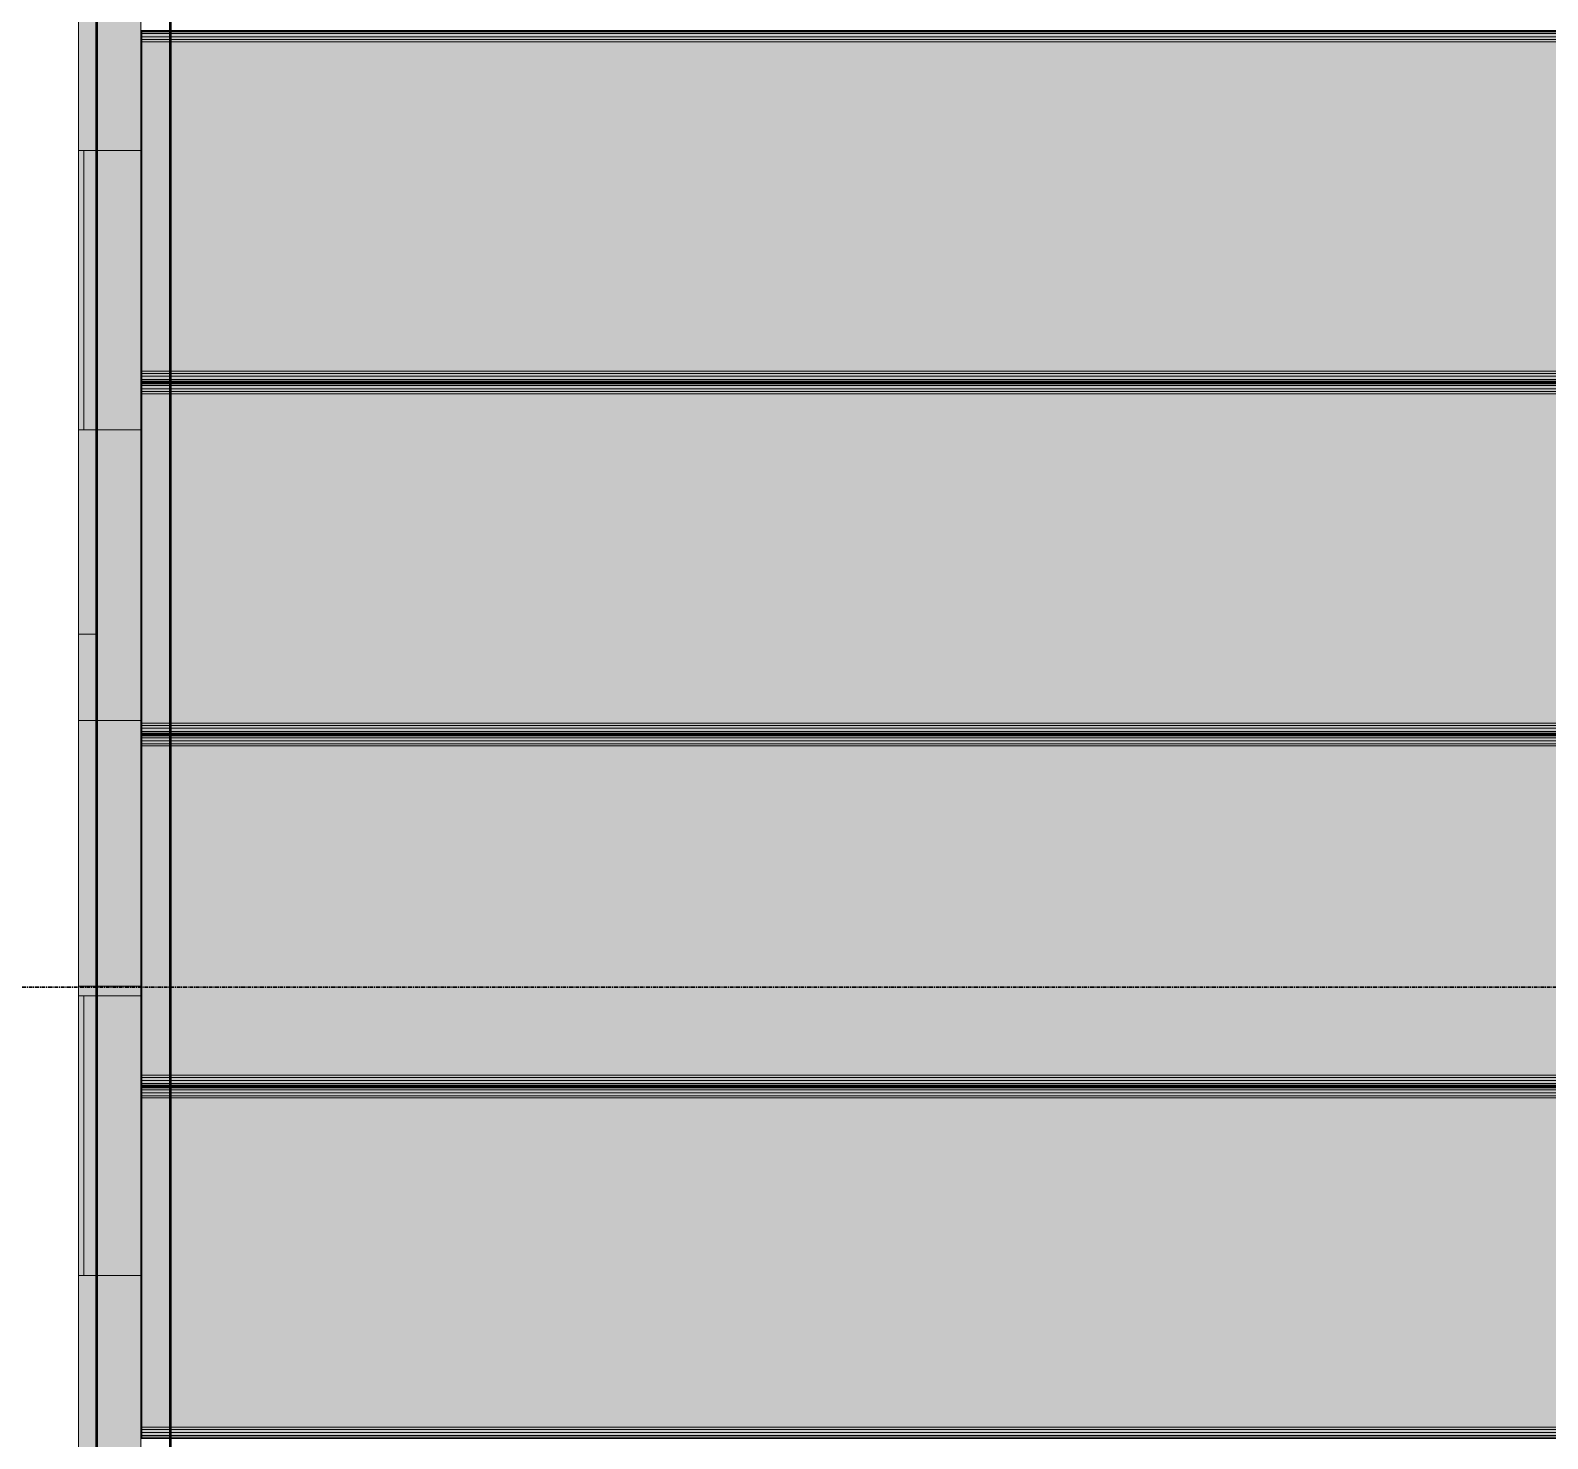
# Model space of a CAD drawing. Header units: inches. Extents: x -4126 to 2305, y -1116 to 12338.
# Drawn here: x -3838.4 to -3632, y 10105.8 to 10297.3 of the extents above; entities that cross this region are included whole.
import ezdxf

# ---------------------------------------------------------------- set-up
doc = ezdxf.new("R2010")
doc.units = ezdxf.units.IN
doc.header["$MEASUREMENT"] = 0
doc.linetypes.add('Grid Line 1_2_', pattern=[0.875, 0.5, -0.125, 0.125, -0.125])
for name, color, linetype, lineweight in [('A-WALL', 113, 'Continuous', 13), ('S-BEAM', 12, 'Continuous', 9), ('S-FNDN', 32, 'Continuous', 13), ('S-GRID', 1, 'Continuous', 9)]:
    doc.layers.add(name, color=color, linetype=linetype, lineweight=lineweight)

# ---------------------------------------------------------------- blocks, each defined once
blk = doc.blocks.new('CTR - 1st Phase - Shell_rvt-1-FRAMING PLAN - 1ST FLOOR')
at = {"layer": 'A-WALL', "lineweight": 5, "transparency": 33554585}
h = blk.add_hatch(color=13, dxfattribs=at)
h.paths.add_polyline_path([(-3829.32, 10011.59), (-3823.32, 10011.59), (-3823.32, 10051.37), (-3829.32, 10051.37), (-3829.32, 10050.65)], flags=0)
h.paths.add_polyline_path([(-3829.32, 10089.39), (-3823.32, 10089.39), (-3823.32, 10127.98), (-3829.32, 10127.98), (-3829.32, 10105.37)], flags=0)
h.paths.add_polyline_path([(-3829.32, 10166), (-3823.32, 10166), (-3823.32, 10167.33), (-3829.32, 10167.33)], flags=0)
h.paths.add_polyline_path([(-3823.32, 10203.45), (-3823.32, 10242.99), (-3829.32, 10242.99), (-3829.32, 10203.45)], flags=0)
h.paths.add_polyline_path([(-3823.32, 10281.01), (-3823.32, 10363.19), (-3829.32, 10363.19), (-3829.32, 10281.01), (-3823.82, 10281.01)], flags=0)
h.paths.add_polyline_path([(-3824.69, 10391.06), (-3823.32, 10391.06), (-3823.32, 10434.99), (-3829.32, 10434.99), (-3829.32, 10391.06)], flags=0)
h.paths.add_polyline_path([(-3829.32, 10473.01), (-3823.32, 10473.01), (-3823.32, 10473.77), (-3829.32, 10473.77)], flags=0)
h.paths.add_polyline_path([(-3823.32, 10511.79), (-3823.32, 10588.78), (-3829.32, 10588.78), (-3829.32, 10511.79), (-3825.65, 10511.79)], flags=0)
h.paths.add_polyline_path([(-3829.32, 10626.8), (-3823.32, 10626.8), (-3823.32, 10627.18), (-3829.32, 10627.18)], flags=0)
h.paths.add_polyline_path([(-3823.32, 10665.2), (-3823.32, 10746.19), (-3829.32, 10746.19), (-3829.32, 10665.2), (-3826.87, 10665.2)], flags=0)
h.paths.add_polyline_path([(-3823.32, 10774.06), (-3823.32, 10780.97), (-3829.32, 10780.97), (-3829.32, 10774.06), (-3827.74, 10774.06)], flags=0)
h.paths.add_polyline_path([(-3823.32, 10818.99), (-3823.32, 10857.77), (-3829.32, 10857.77), (-3829.32, 10818.99), (-3828.09, 10818.99)], flags=0)
h.paths.add_polyline_path([(-3828.71, 10895.79), (-3823.32, 10895.79), (-3823.32, 10902.05), (-3829.32, 10902.05), (-3829.32, 10895.79)], flags=0)
h.paths.add_polyline_path([(-3823.32, 10929.93), (-3823.32, 10973.54), (-3829.32, 10973.54), (-3829.32, 10929.93), (-3828.98, 10929.93)], flags=0)
h.paths.add_polyline_path([(-3823.32, 11009.66), (-3823.32, 11011.18), (-3829.32, 11011.18), (-3829.32, 11009.66)], flags=0)
h.paths.add_polyline_path([(-3824.76, 11049.2), (-3823.32, 11049.2), (-3823.32, 11049.58), (-3829.32, 11049.58), (-3829.32, 11049.2)], flags=0)
h.paths.add_polyline_path([(-3823.32, 11087.6), (-3823.32, 11144.15), (-3829.32, 11144.15), (-3829.32, 11087.6), (-3826.28, 11087.6)], flags=0)
h.paths.add_polyline_path([(-3823.32, 11144.33), (-3823.32, 11151.98), (-3829.32, 11151.98), (-3829.32, 11144.33), (-3828.52, 11144.33)], flags=0)
h.paths.add_polyline_path([(-3827.17, 11152.15), (-3823.32, 11152.15), (-3823.32, 11164.59), (-3829.32, 11164.59), (-3829.32, 11152.15), (-3828.83, 11152.15)], flags=0)
h.paths.add_polyline_path([(-3823.32, 11394.99), (-3823.32, 11403.15), (-3829.32, 11403.15), (-3829.32, 11394.99)], flags=0)
h.paths.add_polyline_path([(-3823.32, 11403.33), (-3823.32, 11410.98), (-3829.32, 11410.98), (-3829.32, 11403.33), (-3827.87, 11403.33)], flags=0)
h.paths.add_polyline_path([(-3829.32, 11411.15), (-3823.32, 11411.15), (-3823.32, 11429.49), (-3823.82, 11429.49), (-3823.82, 11430.08), (-3829.32, 11430.08), (-3829.32, 11415.99)], flags=0)
h = blk.add_hatch(color=13, dxfattribs=at)
h.paths.add_polyline_path([(-3823.2, 10011.59), (-3823.2, 10051.37), (-3823.32, 10051.37), (-3823.32, 10011.59)], flags=0)
h.paths.add_polyline_path([(-3823.32, 10089.39), (-3823.2, 10089.39), (-3823.2, 10104.54), (-3823.32, 10104.54)], flags=0)
h.paths.add_polyline_path([(-3823.32, 10104.94), (-3823.2, 10104.94), (-3823.2, 10105.37), (-3823.32, 10105.37)], flags=0)
h.paths.add_polyline_path([(-3823.32, 10106.2), (-3823.2, 10106.2), (-3823.2, 10106.63), (-3823.32, 10106.63)], flags=0)
h.paths.add_polyline_path([(-3823.32, 10107.02), (-3823.2, 10107.02), (-3823.2, 10127.98), (-3823.32, 10127.98)], flags=0)
h.paths.add_polyline_path([(-3823.25, 10166), (-3823.2, 10166), (-3823.2, 10167.33), (-3823.32, 10167.33), (-3823.32, 10166)], flags=0)
h.paths.add_polyline_path([(-3823.2, 10203.45), (-3823.2, 10242.99), (-3823.32, 10242.99), (-3823.32, 10203.45)], flags=0)
h.paths.add_polyline_path([(-3823.32, 10281.01), (-3823.2, 10281.01), (-3823.2, 10296.07), (-3823.32, 10296.07)], flags=0)
h.paths.add_polyline_path([(-3823.32, 10296.47), (-3823.2, 10296.47), (-3823.2, 10296.9), (-3823.32, 10296.9)], flags=0)
h.paths.add_polyline_path([(-3823.32, 10297.73), (-3823.2, 10297.73), (-3823.2, 10298.16), (-3823.32, 10298.16)], flags=0)
h.paths.add_polyline_path([(-3823.2, 10298.55), (-3823.2, 10343.95), (-3823.32, 10343.95), (-3823.32, 10298.55)], flags=0)
h.paths.add_polyline_path([(-3823.2, 10344.35), (-3823.2, 10344.78), (-3823.32, 10344.78), (-3823.32, 10344.35)], flags=0)
h.paths.add_polyline_path([(-3823.32, 10345.61), (-3823.2, 10345.61), (-3823.2, 10346.04), (-3823.32, 10346.04)], flags=0)
h.paths.add_polyline_path([(-3823.2, 10346.43), (-3823.2, 10363.19), (-3823.32, 10363.19), (-3823.32, 10346.43)], flags=0)
h.paths.add_polyline_path([(-3823.2, 10391.06), (-3823.2, 10391.84), (-3823.32, 10391.84), (-3823.32, 10391.06)], flags=0)
h.paths.add_polyline_path([(-3823.32, 10392.23), (-3823.2, 10392.23), (-3823.2, 10392.66), (-3823.32, 10392.66)], flags=0)
h.paths.add_polyline_path([(-3823.32, 10393.49), (-3823.2, 10393.49), (-3823.2, 10393.92), (-3823.32, 10393.92)], flags=0)
h.paths.add_polyline_path([(-3823.2, 10394.32), (-3823.2, 10434.99), (-3823.32, 10434.99), (-3823.32, 10394.32)], flags=0)
h.paths.add_polyline_path([(-3823.2, 10473.01), (-3823.2, 10473.77), (-3823.32, 10473.77), (-3823.32, 10473.01)], flags=0)
h.paths.add_polyline_path([(-3823.32, 10511.79), (-3823.2, 10511.79), (-3823.2, 10535.48), (-3823.32, 10535.48)], flags=0)
h.paths.add_polyline_path([(-3823.2, 10535.87), (-3823.2, 10536.3), (-3823.32, 10536.3), (-3823.32, 10535.87)], flags=0)
h.paths.add_polyline_path([(-3823.32, 10537.14), (-3823.2, 10537.14), (-3823.2, 10537.57), (-3823.32, 10537.57)], flags=0)
h.paths.add_polyline_path([(-3823.2, 10537.96), (-3823.2, 10583.36), (-3823.32, 10583.36), (-3823.32, 10537.96)], flags=0)
h.paths.add_polyline_path([(-3823.32, 10583.76), (-3823.2, 10583.76), (-3823.2, 10584.19), (-3823.32, 10584.19)], flags=0)
h.paths.add_polyline_path([(-3823.32, 10585.02), (-3823.2, 10585.02), (-3823.2, 10585.45), (-3823.32, 10585.45)], flags=0)
h.paths.add_polyline_path([(-3823.2, 10585.84), (-3823.2, 10588.78), (-3823.32, 10588.78), (-3823.32, 10585.84)], flags=0)
h.paths.add_polyline_path([(-3823.32, 10626.8), (-3823.2, 10626.8), (-3823.2, 10627.18), (-3823.32, 10627.18)], flags=0)
h.paths.add_polyline_path([(-3823.2, 10665.2), (-3823.2, 10679.13), (-3823.32, 10679.13), (-3823.32, 10665.2)], flags=0)
h.paths.add_polyline_path([(-3823.32, 10679.52), (-3823.2, 10679.52), (-3823.2, 10679.95), (-3823.32, 10679.95)], flags=0)
h.paths.add_polyline_path([(-3823.32, 10680.78), (-3823.2, 10680.78), (-3823.2, 10681.21), (-3823.32, 10681.21)], flags=0)
h.paths.add_polyline_path([(-3823.32, 10681.61), (-3823.2, 10681.61), (-3823.2, 10727.01), (-3823.32, 10727.01)], flags=0)
h.paths.add_polyline_path([(-3823.32, 10727.4), (-3823.2, 10727.4), (-3823.2, 10727.83), (-3823.32, 10727.83)], flags=0)
h.paths.add_polyline_path([(-3823.32, 10728.67), (-3823.2, 10728.67), (-3823.2, 10729.1), (-3823.32, 10729.1)], flags=0)
h.paths.add_polyline_path([(-3823.2, 10729.49), (-3823.2, 10746.19), (-3823.32, 10746.19), (-3823.32, 10729.49)], flags=0)
h.paths.add_polyline_path([(-3823.2, 10774.06), (-3823.2, 10774.89), (-3823.32, 10774.89), (-3823.32, 10774.06)], flags=0)
h.paths.add_polyline_path([(-3823.2, 10775.28), (-3823.2, 10775.71), (-3823.32, 10775.71), (-3823.32, 10775.28)], flags=0)
h.paths.add_polyline_path([(-3823.32, 10776.55), (-3823.2, 10776.55), (-3823.2, 10776.98), (-3823.32, 10776.98)], flags=0)
h.paths.add_polyline_path([(-3823.2, 10777.37), (-3823.2, 10780.97), (-3823.32, 10780.97), (-3823.32, 10777.37)], flags=0)
h.paths.add_polyline_path([(-3823.2, 10818.99), (-3823.2, 10822.77), (-3823.32, 10822.77), (-3823.32, 10818.99)], flags=0)
h.paths.add_polyline_path([(-3823.32, 10823.17), (-3823.2, 10823.17), (-3823.2, 10823.6), (-3823.32, 10823.6)], flags=0)
h.paths.add_polyline_path([(-3823.32, 10824.08), (-3823.2, 10824.08), (-3823.2, 10824.5), (-3823.32, 10824.5)], flags=0)
h.paths.add_polyline_path([(-3823.32, 10824.9), (-3823.2, 10824.9), (-3823.2, 10857.77), (-3823.32, 10857.77), (-3823.32, 10825.65)], flags=0)
h.paths.add_polyline_path([(-3823.32, 10895.79), (-3823.2, 10895.79), (-3823.2, 10902.05), (-3823.32, 10902.05)], flags=0)
h.paths.add_polyline_path([(-3823.32, 10929.93), (-3823.2, 10929.93), (-3823.2, 10966.06), (-3823.32, 10966.06)], flags=0)
h.paths.add_polyline_path([(-3823.32, 10966.46), (-3823.2, 10966.46), (-3823.2, 10966.89), (-3823.32, 10966.89)], flags=0)
h.paths.add_polyline_path([(-3823.2, 10967.72), (-3823.2, 10968.15), (-3823.32, 10968.15), (-3823.32, 10967.72)], flags=0)
h.paths.add_polyline_path([(-3823.32, 10968.54), (-3823.2, 10968.54), (-3823.2, 10973.54), (-3823.32, 10973.54)], flags=0)
h.paths.add_polyline_path([(-3823.2, 11009.66), (-3823.2, 11011.18), (-3823.32, 11011.18), (-3823.32, 11009.66)], flags=0)
h.paths.add_polyline_path([(-3823.32, 11049.2), (-3823.2, 11049.2), (-3823.2, 11049.58), (-3823.32, 11049.58)], flags=0)
h.paths.add_polyline_path([(-3823.2, 11087.6), (-3823.2, 11109.71), (-3823.32, 11109.71), (-3823.32, 11087.6)], flags=0)
h.paths.add_polyline_path([(-3823.32, 11110.1), (-3823.2, 11110.1), (-3823.2, 11110.53), (-3823.32, 11110.53)], flags=0)
h.paths.add_polyline_path([(-3823.2, 11111.37), (-3823.2, 11111.8), (-3823.32, 11111.8), (-3823.32, 11111.37)], flags=0)
h.paths.add_polyline_path([(-3823.32, 11112.19), (-3823.2, 11112.19), (-3823.2, 11144.15), (-3823.32, 11144.15), (-3823.32, 11121.94)], flags=0)
h.paths.add_polyline_path([(-3823.2, 11144.33), (-3823.2, 11151.98), (-3823.32, 11151.98), (-3823.32, 11144.33)], flags=0)
h.paths.add_polyline_path([(-3823.32, 11152.15), (-3823.2, 11152.15), (-3823.2, 11157.59), (-3823.32, 11157.59)], flags=0)
h.paths.add_polyline_path([(-3823.32, 11157.99), (-3823.2, 11157.99), (-3823.2, 11158.41), (-3823.32, 11158.41)], flags=0)
h.paths.add_polyline_path([(-3823.2, 11159.25), (-3823.2, 11159.68), (-3823.32, 11159.68), (-3823.32, 11159.25)], flags=0)
h.paths.add_polyline_path([(-3823.32, 11160.07), (-3823.2, 11160.07), (-3823.2, 11164.59), (-3823.32, 11164.59)], flags=0)
h.paths.add_polyline_path([(-3823.2, 11394.99), (-3823.2, 11403.15), (-3823.32, 11403.15), (-3823.32, 11394.99)], flags=0)
h.paths.add_polyline_path([(-3823.32, 11403.33), (-3823.2, 11403.33), (-3823.2, 11410.98), (-3823.32, 11410.98), (-3823.32, 11406.9)], flags=0)
h.paths.add_polyline_path([(-3823.32, 11411.15), (-3823.2, 11411.15), (-3823.2, 11429.49), (-3823.32, 11429.49), (-3823.32, 11417.66)], flags=0)
h = blk.add_hatch(color=13, dxfattribs=at)
h.paths.add_polyline_path([(-3823.2, 10104.54), (-3823.2, 10104.94), (-3823.32, 10104.94), (-3823.32, 10104.54)], flags=0)
h.paths.add_polyline_path([(-3823.2, 10106.63), (-3823.2, 10107.02), (-3823.32, 10107.02), (-3823.32, 10106.63)], flags=0)
h.paths.add_polyline_path([(-3823.2, 10296.07), (-3823.2, 10296.47), (-3823.32, 10296.47), (-3823.32, 10296.07)], flags=0)
h.paths.add_polyline_path([(-3823.32, 10298.16), (-3823.2, 10298.16), (-3823.2, 10298.55), (-3823.32, 10298.55)], flags=0)
h.paths.add_polyline_path([(-3823.2, 10343.95), (-3823.2, 10344.35), (-3823.32, 10344.35), (-3823.32, 10343.95)], flags=0)
h.paths.add_polyline_path([(-3823.32, 10346.04), (-3823.2, 10346.04), (-3823.2, 10346.43), (-3823.32, 10346.43)], flags=0)
h.paths.add_polyline_path([(-3823.32, 10391.84), (-3823.2, 10391.84), (-3823.2, 10392.23), (-3823.32, 10392.23)], flags=0)
h.paths.add_polyline_path([(-3823.32, 10393.92), (-3823.2, 10393.92), (-3823.2, 10394.32), (-3823.32, 10394.32)], flags=0)
h.paths.add_polyline_path([(-3823.2, 10535.48), (-3823.2, 10535.87), (-3823.32, 10535.87), (-3823.32, 10535.48)], flags=0)
h.paths.add_polyline_path([(-3823.2, 10537.57), (-3823.2, 10537.96), (-3823.32, 10537.96), (-3823.32, 10537.57)], flags=0)
h.paths.add_polyline_path([(-3823.2, 10583.36), (-3823.2, 10583.76), (-3823.32, 10583.76), (-3823.32, 10583.36)], flags=0)
h.paths.add_polyline_path([(-3823.2, 10585.45), (-3823.2, 10585.84), (-3823.32, 10585.84), (-3823.32, 10585.45)], flags=0)
h.paths.add_polyline_path([(-3823.2, 10679.13), (-3823.2, 10679.52), (-3823.32, 10679.52), (-3823.32, 10679.13)], flags=0)
h.paths.add_polyline_path([(-3823.32, 10681.21), (-3823.2, 10681.21), (-3823.2, 10681.61), (-3823.32, 10681.61)], flags=0)
h.paths.add_polyline_path([(-3823.32, 10727.01), (-3823.2, 10727.01), (-3823.2, 10727.4), (-3823.32, 10727.4)], flags=0)
h.paths.add_polyline_path([(-3823.32, 10729.1), (-3823.2, 10729.1), (-3823.2, 10729.49), (-3823.32, 10729.49)], flags=0)
h.paths.add_polyline_path([(-3823.32, 10774.89), (-3823.2, 10774.89), (-3823.2, 10775.28), (-3823.32, 10775.28)], flags=0)
h.paths.add_polyline_path([(-3823.2, 10776.98), (-3823.2, 10777.37), (-3823.32, 10777.37), (-3823.32, 10776.98)], flags=0)
h.paths.add_polyline_path([(-3823.2, 10822.77), (-3823.2, 10823.17), (-3823.32, 10823.17), (-3823.32, 10822.77)], flags=0)
h.paths.add_polyline_path([(-3823.2, 10824.5), (-3823.2, 10824.9), (-3823.32, 10824.9), (-3823.32, 10824.5)], flags=0)
h.paths.add_polyline_path([(-3823.2, 10966.06), (-3823.2, 10966.46), (-3823.32, 10966.46), (-3823.32, 10966.06)], flags=0)
h.paths.add_polyline_path([(-3823.2, 10968.15), (-3823.2, 10968.54), (-3823.32, 10968.54), (-3823.32, 10968.15)], flags=0)
h.paths.add_polyline_path([(-3823.2, 11109.71), (-3823.2, 11110.1), (-3823.32, 11110.1), (-3823.32, 11109.71)], flags=0)
h.paths.add_polyline_path([(-3823.2, 11111.8), (-3823.2, 11112.19), (-3823.32, 11112.19), (-3823.32, 11111.8)], flags=0)
h.paths.add_polyline_path([(-3823.32, 11157.59), (-3823.2, 11157.59), (-3823.2, 11157.99), (-3823.32, 11157.99)], flags=0)
h.paths.add_polyline_path([(-3823.2, 11159.68), (-3823.2, 11160.07), (-3823.32, 11160.07), (-3823.32, 11159.68)], flags=0)
h = blk.add_hatch(color=13, dxfattribs=at)
h.paths.add_polyline_path([(-3823.32, 10105.37), (-3823.2, 10105.37), (-3823.2, 10106.2), (-3823.32, 10106.2), (-3823.32, 10105.74)], flags=0)
h.paths.add_polyline_path([(-3823.2, 10296.9), (-3823.2, 10297.73), (-3823.32, 10297.73), (-3823.32, 10296.9)], flags=0)
h.paths.add_polyline_path([(-3823.32, 10344.78), (-3823.2, 10344.78), (-3823.2, 10345.61), (-3823.32, 10345.61), (-3823.32, 10345.15)], flags=0)
h.paths.add_polyline_path([(-3823.32, 10392.66), (-3823.2, 10392.66), (-3823.2, 10393.49), (-3823.32, 10393.49), (-3823.32, 10393.03)], flags=0)
h.paths.add_polyline_path([(-3823.2, 10536.3), (-3823.2, 10537.14), (-3823.32, 10537.14), (-3823.32, 10536.3)], flags=0)
h.paths.add_polyline_path([(-3823.2, 10584.19), (-3823.2, 10585.02), (-3823.32, 10585.02), (-3823.32, 10584.19)], flags=0)
h.paths.add_polyline_path([(-3823.2, 10679.95), (-3823.2, 10680.78), (-3823.32, 10680.78), (-3823.32, 10679.95)], flags=0)
h.paths.add_polyline_path([(-3823.2, 10727.83), (-3823.2, 10728.67), (-3823.32, 10728.67), (-3823.32, 10727.83)], flags=0)
h.paths.add_polyline_path([(-3823.2, 10775.71), (-3823.2, 10776.55), (-3823.32, 10776.55), (-3823.32, 10775.71)], flags=0)
h.paths.add_polyline_path([(-3823.32, 10823.6), (-3823.2, 10823.6), (-3823.2, 10823.66), (-3823.32, 10823.66)], flags=0)
h.paths.add_polyline_path([(-3823.32, 10824.01), (-3823.2, 10824.01), (-3823.2, 10824.08), (-3823.32, 10824.08)], flags=0)
h.paths.add_polyline_path([(-3823.2, 10966.89), (-3823.2, 10967.72), (-3823.32, 10967.72), (-3823.32, 10966.89)], flags=0)
h.paths.add_polyline_path([(-3823.2, 11110.53), (-3823.2, 11111.37), (-3823.32, 11111.37), (-3823.32, 11110.53)], flags=0)
h.paths.add_polyline_path([(-3823.32, 11158.41), (-3823.2, 11158.41), (-3823.2, 11159.25), (-3823.32, 11159.25), (-3823.32, 11158.79)], flags=0)
h = blk.add_hatch(color=13, dxfattribs=at)
h.paths.add_polyline_path([(-3831.82, 10009.09), (-3829.32, 10009.09), (-3829.32, 10051.37), (-3831.82, 10051.37), (-3831.82, 10011.59)], flags=0)
h.paths.add_polyline_path([(-3829.32, 10089.39), (-3829.32, 10127.98), (-3831.82, 10127.98), (-3831.82, 10089.39), (-3830.28, 10089.39)], flags=0)
h.paths.add_polyline_path([(-3829.32, 10166), (-3829.32, 10167.33), (-3831.82, 10167.33), (-3831.82, 10166), (-3831.22, 10166)], flags=0)
h.paths.add_polyline_path([(-3831.82, 10203.45), (-3829.32, 10203.45), (-3829.32, 10215.19), (-3831.82, 10215.19)], flags=0)
h.paths.add_polyline_path([(-3831.82, 10818.99), (-3829.32, 10818.99), (-3829.32, 10857.77), (-3831.82, 10857.77), (-3831.82, 10825.65)], flags=0)
h.paths.add_polyline_path([(-3831.82, 10895.79), (-3829.32, 10895.79), (-3829.32, 10902.05), (-3830.32, 10902.05), (-3830.32, 10929.93), (-3829.32, 10929.93), (-3829.32, 10973.54), (-3831.82, 10973.54), (-3831.82, 10911.76)], flags=0)
h = blk.add_hatch(color=13, dxfattribs=at)
h.paths.add_polyline_path([(-3831.82, 10215.19), (-3829.32, 10215.19), (-3829.32, 10242.99), (-3831.82, 10242.99), (-3831.82, 10222.87)], flags=0)
h.paths.add_polyline_path([(-3829.32, 10281.01), (-3829.32, 10363.19), (-3830.32, 10363.19), (-3830.32, 10391.06), (-3829.32, 10391.06), (-3829.32, 10434.99), (-3831.82, 10434.99), (-3831.82, 10281.01), (-3831.55, 10281.01)], flags=0)
h.paths.add_polyline_path([(-3831.82, 10473.01), (-3829.32, 10473.01), (-3829.32, 10473.77), (-3831.82, 10473.77)], flags=0)
h.paths.add_polyline_path([(-3831.82, 10511.79), (-3829.32, 10511.79), (-3829.32, 10588.78), (-3831.82, 10588.78), (-3831.82, 10567.32)], flags=0)
h.paths.add_polyline_path([(-3830.12, 10626.8), (-3829.32, 10626.8), (-3829.32, 10627.18), (-3831.82, 10627.18), (-3831.82, 10626.8)], flags=0)
h.paths.add_polyline_path([(-3831.82, 10665.2), (-3829.32, 10665.2), (-3829.32, 10746.19), (-3830.32, 10746.19), (-3830.32, 10774.06), (-3829.32, 10774.06), (-3829.32, 10780.97), (-3831.82, 10780.97), (-3831.82, 10739.54)], flags=0)
for points in [[(-3831.71, 10242.99), (-3829.32, 10242.99), (-3829.32, 10281.01), (-3831.82, 10281.01), (-3831.82, 10242.99)], [(-3823.51, 10242.99), (-3823.32, 10242.99), (-3823.32, 10281.01), (-3829.32, 10281.01), (-3829.32, 10242.99)], [(-3823.2, 10249.01), (-3823.2, 10249.85), (-3823.32, 10249.85), (-3823.32, 10249.01)], [(-3829.32, 10167.33), (-3829.32, 10203.45), (-3831.82, 10203.45), (-3831.82, 10167.33), (-3831.24, 10167.33)], [(-3829.32, 10167.33), (-3823.32, 10167.33), (-3823.32, 10203.45), (-3829.32, 10203.45), (-3829.32, 10179.82)], [(-3823.2, 10201.13), (-3823.2, 10201.96), (-3823.32, 10201.96), (-3823.32, 10201.13)], [(-3829.32, 10127.98), (-3829.32, 10166), (-3831.82, 10166), (-3831.82, 10127.98), (-3830.75, 10127.98)], [(-3824.75, 10127.98), (-3823.32, 10127.98), (-3823.32, 10166), (-3829.32, 10166), (-3829.32, 10127.98)], [(-3823.2, 10153.25), (-3823.2, 10154.08), (-3823.32, 10154.08), (-3823.32, 10153.25)]]:
    blk.add_hatch(color=13, dxfattribs=at).paths.add_polyline_path(points, flags=0)
h = blk.add_hatch(color=13, dxfattribs=at)
h.paths.add_polyline_path([(-3823.2, 10242.99), (-3823.2, 10248.19), (-3823.32, 10248.19), (-3823.32, 10242.99)], flags=0)
h.paths.add_polyline_path([(-3823.2, 10248.58), (-3823.2, 10249.01), (-3823.32, 10249.01), (-3823.32, 10248.58)], flags=0)
h.paths.add_polyline_path([(-3823.2, 10249.85), (-3823.2, 10250.28), (-3823.32, 10250.28), (-3823.32, 10249.85)], flags=0)
h.paths.add_polyline_path([(-3823.32, 10250.67), (-3823.2, 10250.67), (-3823.2, 10281.01), (-3823.32, 10281.01)], flags=0)
h = blk.add_hatch(color=13, dxfattribs=at)
h.paths.add_polyline_path([(-3823.32, 10248.19), (-3823.2, 10248.19), (-3823.2, 10248.58), (-3823.32, 10248.58)], flags=0)
h.paths.add_polyline_path([(-3823.2, 10250.28), (-3823.2, 10250.67), (-3823.32, 10250.67), (-3823.32, 10250.28)], flags=0)
h = blk.add_hatch(color=13, dxfattribs=at)
h.paths.add_polyline_path([(-3823.2, 10167.33), (-3823.2, 10200.31), (-3823.32, 10200.31), (-3823.32, 10167.33)], flags=0)
h.paths.add_polyline_path([(-3823.32, 10200.7), (-3823.2, 10200.7), (-3823.2, 10201.13), (-3823.32, 10201.13)], flags=0)
h.paths.add_polyline_path([(-3823.32, 10201.96), (-3823.2, 10201.96), (-3823.2, 10202.39), (-3823.32, 10202.39)], flags=0)
h.paths.add_polyline_path([(-3823.32, 10202.79), (-3823.2, 10202.79), (-3823.2, 10203.45), (-3823.32, 10203.45)], flags=0)
h = blk.add_hatch(color=13, dxfattribs=at)
h.paths.add_polyline_path([(-3823.2, 10200.31), (-3823.2, 10200.7), (-3823.32, 10200.7), (-3823.32, 10200.31)], flags=0)
h.paths.add_polyline_path([(-3823.2, 10202.39), (-3823.2, 10202.79), (-3823.32, 10202.79), (-3823.32, 10202.39)], flags=0)
h = blk.add_hatch(color=13, dxfattribs=at)
h.paths.add_polyline_path([(-3823.2, 10127.98), (-3823.2, 10152.43), (-3823.32, 10152.43), (-3823.32, 10127.98)], flags=0)
h.paths.add_polyline_path([(-3823.2, 10152.82), (-3823.2, 10153.25), (-3823.32, 10153.25), (-3823.32, 10152.82)], flags=0)
h.paths.add_polyline_path([(-3823.32, 10154.08), (-3823.2, 10154.08), (-3823.2, 10154.51), (-3823.32, 10154.51)], flags=0)
h.paths.add_polyline_path([(-3823.32, 10154.91), (-3823.2, 10154.91), (-3823.2, 10166), (-3823.32, 10166), (-3823.32, 10164.15)], flags=0)
h = blk.add_hatch(color=13, dxfattribs=at)
h.paths.add_polyline_path([(-3823.2, 10152.43), (-3823.2, 10152.82), (-3823.32, 10152.82), (-3823.32, 10152.43)], flags=0)
h.paths.add_polyline_path([(-3823.2, 10154.51), (-3823.2, 10154.91), (-3823.32, 10154.91), (-3823.32, 10154.51)], flags=0)
at = {"layer": 'A-WALL', "color": 9}
for p, q in [((-3829.32, 10203.45), (-3829.32, 10973.54)), ((-3829.32, 10818.99), (-3829.32, 10215.19)), ((-3823.2, 10296.47), (-3823.2, 10297.27)), ((-3823.2, 10296.07), (-3823.2, 10296.47)), ((-3823.2, 10250.67), (-3823.2, 10296.07)), ((-3823.2, 10250.28), (-3823.2, 10250.67)), ((-3823.2, 10249.47), (-3823.2, 10250.28)), ((-3823.2, 10248.58), (-3823.2, 10249.39)), ((-3823.2, 10248.19), (-3823.2, 10248.58)), ((-3823.2, 10203.45), (-3823.2, 10248.19)), ((-3829.32, 10215.19), (-3829.32, 10011.59)), ((-3829.32, 10203.45), (-3829.32, 10167.33)), ((-3823.32, 10203.45), (-3829.32, 10203.45)), ((-3823.2, 10203.45), (-3823.32, 10203.45)), ((-3823.2, 10202.79), (-3823.2, 10203.45)), ((-3823.2, 10202.39), (-3823.2, 10202.79)), ((-3823.2, 10201.59), (-3823.2, 10202.39)), ((-3823.2, 10200.7), (-3823.2, 10201.51)), ((-3823.2, 10200.31), (-3823.2, 10200.7)), ((-3823.2, 10167.33), (-3823.2, 10200.31)), ((-3829.32, 10011.59), (-3829.32, 10167.33)), ((-3829.32, 10167.33), (-3823.32, 10167.33)), ((-3823.32, 10167.33), (-3823.2, 10167.33)), ((-3823.2, 10154.91), (-3823.2, 10167.33)), ((-3823.2, 10154.51), (-3823.2, 10154.91)), ((-3823.2, 10153.71), (-3823.2, 10154.51)), ((-3823.2, 10152.82), (-3823.2, 10153.62)), ((-3823.2, 10152.43), (-3823.2, 10152.82)), ((-3823.2, 10107.02), (-3823.2, 10152.43)), ((-3823.2, 10106.63), (-3823.2, 10107.02)), ((-3823.2, 10105.83), (-3823.2, 10106.63))]:
    blk.add_line(p, q, dxfattribs=at)
at = {"layer": 'A-WALL', "color": 253}
for p, q in [((-3831.82, 10818.99), (-3831.82, 10215.19)), ((-3823.2, 10297.27), (-3823.2, 10296.9)), ((-3823.2, 10296.47), (-3823.2, 10296.07)), ((-3823.2, 10250.28), (-3823.2, 10250.67)), ((-3823.2, 10250.67), (-3823.2, 10250.28)), ((-3823.2, 10249.47), (-3823.2, 10249.85)), ((-3823.2, 10249.85), (-3823.2, 10249.47)), ((-3823.2, 10249.01), (-3823.2, 10249.39)), ((-3823.2, 10249.39), (-3823.2, 10249.01)), ((-3823.2, 10248.19), (-3823.2, 10248.58)), ((-3823.2, 10248.58), (-3823.2, 10248.19)), ((-3831.82, 10215.19), (-3831.82, 10009.09)), ((-3829.32, 10215.19), (-3831.82, 10215.19)), ((-3823.2, 10202.79), (-3823.2, 10202.39)), ((-3823.2, 10201.96), (-3823.2, 10201.59)), ((-3823.2, 10201.51), (-3823.2, 10201.13)), ((-3823.2, 10200.7), (-3823.2, 10200.31)), ((-3823.2, 10154.51), (-3823.2, 10154.91)), ((-3823.2, 10154.91), (-3823.2, 10154.51)), ((-3823.2, 10153.71), (-3823.2, 10154.08)), ((-3823.2, 10154.08), (-3823.2, 10153.71)), ((-3823.2, 10153.25), (-3823.2, 10153.62)), ((-3823.2, 10153.62), (-3823.2, 10153.25)), ((-3823.2, 10152.43), (-3823.2, 10152.82)), ((-3823.2, 10152.82), (-3823.2, 10152.43)), ((-3823.2, 10107.02), (-3823.2, 10106.63)), ((-3823.2, 10106.2), (-3823.2, 10105.83))]:
    blk.add_line(p, q, dxfattribs=at)
at = {"layer": 'A-WALL', "color": 33}
for p, q in [((-3831.82, 10281.01), (-3831.82, 10434.99)), ((-3823.2, 10296.9), (-3823.2, 10296.47)), ((-3823.2, 10296.07), (-3823.2, 10281.01)), ((-3831.82, 10281.01), (-3831.82, 10242.99)), ((-3831.82, 10242.99), (-3831.82, 10281.01)), ((-3831.07, 10281.01), (-3831.82, 10281.01)), ((-3829.32, 10281.01), (-3831.82, 10281.01)), ((-3831.07, 10242.99), (-3831.07, 10281.01)), ((-3831.07, 10281.01), (-3831.07, 10242.99)), ((-3831.07, 10281.01), (-3829.32, 10281.01)), ((-3829.32, 10281.01), (-3823.32, 10281.01)), ((-3823.32, 10281.01), (-3829.32, 10281.01)), ((-3823.32, 10281.01), (-3823.2, 10281.01)), ((-3823.2, 10281.01), (-3823.32, 10281.01)), ((-3823.2, 10250.67), (-3823.2, 10281.01)), ((-3823.2, 10281.01), (-3823.2, 10250.67)), ((-3823.2, 10250.67), (-3823.2, 10250.28)), ((-3823.2, 10249.85), (-3823.2, 10250.28)), ((-3823.2, 10250.28), (-3823.2, 10249.85)), ((-3823.2, 10249.85), (-3823.2, 10249.47)), ((-3823.2, 10249.39), (-3823.2, 10249.01)), ((-3823.2, 10248.58), (-3823.2, 10249.01)), ((-3823.2, 10249.01), (-3823.2, 10248.58)), ((-3823.2, 10248.58), (-3823.2, 10248.19)), ((-3823.2, 10242.99), (-3823.2, 10248.19)), ((-3823.2, 10248.19), (-3823.2, 10242.99)), ((-3831.82, 10203.45), (-3831.82, 10242.99)), ((-3831.82, 10242.99), (-3829.32, 10242.99)), ((-3831.07, 10242.99), (-3831.82, 10242.99)), ((-3829.32, 10242.99), (-3831.07, 10242.99)), ((-3829.32, 10242.99), (-3823.32, 10242.99)), ((-3823.32, 10242.99), (-3829.32, 10242.99)), ((-3823.32, 10242.99), (-3823.2, 10242.99)), ((-3823.2, 10242.99), (-3823.32, 10242.99)), ((-3823.2, 10242.99), (-3823.2, 10202.79)), ((-3831.82, 10215.19), (-3829.32, 10215.19)), ((-3831.82, 10167.33), (-3831.82, 10203.45)), ((-3831.82, 10203.45), (-3831.82, 10167.33)), ((-3829.32, 10203.45), (-3831.82, 10203.45)), ((-3829.32, 10203.45), (-3831.82, 10203.45)), ((-3823.32, 10203.45), (-3829.32, 10203.45)), ((-3823.2, 10203.45), (-3823.32, 10203.45)), ((-3823.2, 10202.39), (-3823.2, 10201.96)), ((-3823.2, 10201.13), (-3823.2, 10200.7)), ((-3823.2, 10200.31), (-3823.2, 10166)), ((-3831.82, 10166), (-3831.82, 10167.33)), ((-3831.82, 10167.33), (-3829.32, 10167.33)), ((-3829.32, 10167.33), (-3831.82, 10167.33)), ((-3829.32, 10167.33), (-3823.32, 10167.33)), ((-3823.32, 10167.33), (-3823.2, 10167.33)), ((-3831.82, 10166), (-3831.82, 10127.98)), ((-3831.82, 10127.98), (-3831.82, 10166)), ((-3831.07, 10166), (-3831.82, 10166)), ((-3829.32, 10166), (-3831.82, 10166)), ((-3831.07, 10127.98), (-3831.07, 10166)), ((-3831.07, 10166), (-3831.07, 10127.98)), ((-3831.07, 10166), (-3829.32, 10166)), ((-3829.32, 10166), (-3823.32, 10166)), ((-3823.32, 10166), (-3829.32, 10166)), ((-3823.32, 10166), (-3823.2, 10166)), ((-3823.2, 10166), (-3823.32, 10166)), ((-3823.2, 10154.91), (-3823.2, 10166)), ((-3823.2, 10166), (-3823.2, 10154.91)), ((-3823.2, 10154.91), (-3823.2, 10154.51)), ((-3823.2, 10154.08), (-3823.2, 10154.51)), ((-3823.2, 10154.51), (-3823.2, 10154.08)), ((-3823.2, 10154.08), (-3823.2, 10153.71)), ((-3823.2, 10153.62), (-3823.2, 10153.25)), ((-3823.2, 10152.82), (-3823.2, 10153.25)), ((-3823.2, 10153.25), (-3823.2, 10152.82)), ((-3823.2, 10152.82), (-3823.2, 10152.43)), ((-3823.2, 10127.98), (-3823.2, 10152.43)), ((-3823.2, 10152.43), (-3823.2, 10127.98)), ((-3831.82, 10089.39), (-3831.82, 10127.98)), ((-3831.82, 10127.98), (-3829.32, 10127.98)), ((-3831.07, 10127.98), (-3831.82, 10127.98)), ((-3829.32, 10127.98), (-3831.07, 10127.98)), ((-3829.32, 10127.98), (-3823.32, 10127.98)), ((-3823.32, 10127.98), (-3829.32, 10127.98)), ((-3823.32, 10127.98), (-3823.2, 10127.98)), ((-3823.2, 10127.98), (-3823.32, 10127.98)), ((-3823.2, 10127.98), (-3823.2, 10107.02)), ((-3823.2, 10106.63), (-3823.2, 10106.2))]:
    blk.add_line(p, q, dxfattribs=at)
at = {"layer": 'A-WALL', "color": 23}
for p, q in [((-3831.82, 10242.99), (-3831.82, 10281.01)), ((-3823.2, 10281.01), (-3823.2, 10250.67)), ((-3823.2, 10250.28), (-3823.2, 10249.85)), ((-3823.2, 10249.01), (-3823.2, 10248.58)), ((-3823.2, 10248.19), (-3823.2, 10242.99)), ((-3831.82, 10167.33), (-3831.82, 10203.45)), ((-3831.82, 10127.98), (-3831.82, 10166)), ((-3823.2, 10166), (-3823.2, 10154.91)), ((-3823.2, 10154.51), (-3823.2, 10154.08)), ((-3823.2, 10153.25), (-3823.2, 10152.82)), ((-3823.2, 10152.43), (-3823.2, 10127.98))]:
    blk.add_line(p, q, dxfattribs=at)
blk = doc.blocks.new('034100 - Precast Structural Concrete - Solid Plank - 12_-V49-FRAMING PLAN - 1ST FLOOR')
at = {"layer": 'S-BEAM'}
for p, q in [((328, 23.94), (4, 23.94)), ((332, 23.94), (328, 23.94)), ((332, 23.9), (332, 23.94))]:
    blk.add_line(p, q, dxfattribs=at)
blk = doc.blocks.new('034100 - Precast Structural Concrete - Solid Plank - 12_-V48-FRAMING PLAN - 1ST FLOOR')
at = {"layer": 'S-BEAM', "transparency": 33554483}
h = blk.add_hatch(color=256, dxfattribs=at)
h.paths.add_polyline_path([(4, 23.9), (4, 23.52), (6.23, 23.52), (6.23, 23.9)], flags=0)
h.paths.add_polyline_path([(310.53, 23.9), (13.98, 23.9), (13.98, 23.52), (328, 23.52), (328, 23.9)], flags=0)
h = blk.add_hatch(color=256, dxfattribs=at)
h.paths.add_polyline_path([(328, 23.52), (13.98, 23.52), (13.98, 23.09), (328, 23.09)], flags=0)
h.paths.add_polyline_path([(6.23, 23.52), (4, 23.52), (4, 23.09), (6.23, 23.09)], flags=0)
h.paths.add_polyline_path([(13.98, 22.7), (13.98, -11.23), (4, -11.23), (4, -22.7), (328, -22.7), (328, 22.7), (40.39, 22.7)], flags=0)
h.paths.add_polyline_path([(6.23, 22.7), (4, 22.7), (4, -3.48), (6.23, -3.48), (6.23, -2.58)], flags=0)
h.paths.add_polyline_path([(6.23, -23.09), (4, -23.09), (4, -23.52), (328, -23.52), (328, -23.09), (13.98, -23.09)], flags=0)
h = blk.add_hatch(color=256, dxfattribs=at)
h.paths.add_polyline_path([(13.98, 23.09), (13.98, 22.7), (328, 22.7), (328, 23.09), (40.39, 23.09)], flags=0)
h.paths.add_polyline_path([(4, 23.09), (4, 22.7), (6.23, 22.7), (6.23, 23.09)], flags=0)
for points in [[(328, 23.94), (328, 23.9), (331.88, 23.94)], [(328, 23.9), (328, 23.52), (331.88, 23.52), (331.88, 23.9)], [(328, 23.09), (328, 22.7), (331.88, 22.7), (331.88, 23.09)], [(328, -22.7), (4, -22.7), (4, -23.09), (328, -23.09)], [(328, -22.7), (328, -23.09), (331.88, -23.09), (331.88, -22.7)], [(4, -23.52), (4, -23.9), (328, -23.9), (328, -23.52), (40.39, -23.52)], [(328, -23.52), (328, -23.9), (331.88, -23.9), (331.88, -23.52)], [(328, -23.9), (328, -23.94), (331.88, -23.9)]]:
    blk.add_hatch(color=256, dxfattribs=at).paths.add_polyline_path(points, flags=0)
h = blk.add_hatch(color=256, dxfattribs=at)
h.paths.add_polyline_path([(331.88, 23.52), (328, 23.52), (328, 23.09), (331.88, 23.09)], flags=0)
h.paths.add_polyline_path([(328, 22.7), (328, -22.7), (331.88, -22.7), (331.88, 22.7)], flags=0)
h.paths.add_polyline_path([(331.88, -23.09), (328, -23.09), (328, -23.52), (331.88, -23.52)], flags=0)
at = {"layer": 'S-BEAM'}
for p, q in [((328, 23.94), (4, 23.94)), ((328, 23.9), (4, 23.9)), ((4, 23.76), (328, 23.76)), ((328, 23.76), (4, 23.76)), ((4, 23.52), (328, 23.52)), ((328, 23.09), (4, 23.09)), ((328, 23.09), (4, 23.09)), ((332, 23.94), (328, 23.94)), ((332, 23.9), (328, 23.9)), ((328, 23.76), (332, 23.76)), ((332, 23.76), (328, 23.76)), ((328, 23.52), (332, 23.52)), ((332, 23.09), (328, 23.09)), ((332, 23.09), (328, 23.09)), ((332, 23.9), (332, 23.94)), ((332, 23.52), (332, 23.9)), ((332, 23.9), (332, 23.76)), ((332, 23.76), (332, 22.7)), ((332, -23.52), (332, 23.52)), ((332, 22.7), (332, 23.09)), ((332, 23.09), (332, 22.7)), ((328, 22.7), (4, 22.7)), ((328, 22.4), (4, 22.4)), ((332, 22.7), (328, 22.7)), ((332, 22.4), (328, 22.4)), ((332, 22.7), (332, 22.4)), ((332, 22.4), (332, -22.4)), ((328, -22.4), (4, -22.4)), ((328, -22.7), (4, -22.7)), ((332, -22.4), (328, -22.4)), ((332, -22.7), (328, -22.7)), ((332, -22.4), (332, -22.7)), ((332, -22.7), (332, -23.09)), ((332, -23.09), (332, -22.7)), ((332, -22.7), (332, -23.76)), ((328, -23.09), (4, -23.09)), ((328, -23.09), (4, -23.09)), ((328, -23.52), (4, -23.52)), ((328, -23.76), (4, -23.76)), ((328, -23.76), (4, -23.76)), ((328, -23.9), (4, -23.9)), ((328, -23.94), (4, -23.94)), ((332, -23.09), (328, -23.09)), ((332, -23.09), (328, -23.09)), ((332, -23.52), (328, -23.52)), ((332, -23.76), (328, -23.76)), ((332, -23.76), (328, -23.76)), ((332, -23.9), (328, -23.9)), ((332, -23.94), (328, -23.94)), ((332, -23.9), (332, -23.52)), ((332, -23.76), (332, -23.9)), ((332, -23.94), (332, -23.9))]:
    blk.add_line(p, q, dxfattribs=at)
blk = doc.blocks.new('034100 - Precast Structural Concrete - Solid Plank - 12_-V52-FRAMING PLAN - 1ST FLOOR')
at = {"layer": 'S-BEAM', "transparency": 33554483}
for points in [[(328, 23.9), (4, 23.9), (4, 23.52), (328, 23.52)], [(310.53, 23.09), (4, 23.09), (4, 22.7), (328, 22.7), (328, 23.09)], [(331.88, 23.9), (328, 23.9), (328, 23.52), (331.88, 23.52)], [(328, 23.09), (328, 22.7), (331.88, 22.7), (331.88, 23.09)], [(310.53, -22.7), (4, -22.7), (4, -23.09), (328, -23.09), (328, -22.7)], [(328, -22.7), (328, -23.09), (331.88, -23.09), (331.88, -22.7)], [(328, -23.52), (4, -23.52), (4, -23.9), (328, -23.9)], [(328, -23.52), (328, -23.9), (331.88, -23.9), (331.88, -23.52)], [(328, -23.9), (328, -23.94), (331.88, -23.9)]]:
    blk.add_hatch(color=256, dxfattribs=at).paths.add_polyline_path(points, flags=0)
h = blk.add_hatch(color=256, dxfattribs=at)
h.paths.add_polyline_path([(328, 23.52), (4, 23.52), (4, 23.09), (328, 23.09)], flags=0)
h.paths.add_polyline_path([(40.39, 22.7), (4, 22.7), (4, -22.7), (328, -22.7), (328, 22.7), (310.53, 22.7)], flags=0)
h.paths.add_polyline_path([(328, -23.09), (4, -23.09), (4, -23.52), (328, -23.52)], flags=0)
h = blk.add_hatch(color=256, dxfattribs=at)
h.paths.add_polyline_path([(331.88, 23.52), (328, 23.52), (328, 23.09), (331.88, 23.09)], flags=0)
h.paths.add_polyline_path([(331.88, 22.7), (328, 22.7), (328, -22.7), (331.88, -22.7), (331.88, 11.61)], flags=0)
h.paths.add_polyline_path([(331.88, -23.09), (328, -23.09), (328, -23.52), (331.88, -23.52)], flags=0)
at = {"layer": 'S-BEAM'}
for p, q in [((328, 23.94), (4, 23.94)), ((328, 23.9), (4, 23.9)), ((4, 23.76), (328, 23.76)), ((328, 23.76), (4, 23.76)), ((4, 23.52), (328, 23.52)), ((328, 23.09), (4, 23.09)), ((328, 23.09), (4, 23.09)), ((332, 23.94), (328, 23.94)), ((332, 23.9), (328, 23.9)), ((328, 23.76), (332, 23.76)), ((332, 23.76), (328, 23.76)), ((328, 23.52), (332, 23.52)), ((332, 23.09), (328, 23.09)), ((332, 23.09), (328, 23.09)), ((332, 23.9), (332, 23.94)), ((332, 23.52), (332, 23.9)), ((332, 23.9), (332, 23.76)), ((332, 23.76), (332, 22.7)), ((332, -23.52), (332, 23.52)), ((332, 22.7), (332, 23.09)), ((332, 23.09), (332, 22.7)), ((328, 22.7), (4, 22.7)), ((328, 22.4), (4, 22.4)), ((332, 22.7), (328, 22.7)), ((332, 22.4), (328, 22.4)), ((332, 22.7), (332, 22.4)), ((332, 22.4), (332, -22.4)), ((328, -22.4), (4, -22.4)), ((328, -22.7), (4, -22.7)), ((332, -22.4), (328, -22.4)), ((332, -22.7), (328, -22.7)), ((332, -22.4), (332, -22.7)), ((332, -22.7), (332, -23.09)), ((332, -23.09), (332, -22.7)), ((332, -22.7), (332, -23.76)), ((328, -23.09), (4, -23.09)), ((328, -23.09), (4, -23.09)), ((328, -23.52), (4, -23.52)), ((328, -23.76), (4, -23.76)), ((328, -23.76), (4, -23.76)), ((328, -23.9), (4, -23.9)), ((328, -23.94), (4, -23.94)), ((332, -23.09), (328, -23.09)), ((332, -23.09), (328, -23.09)), ((332, -23.52), (328, -23.52)), ((332, -23.76), (328, -23.76)), ((332, -23.76), (328, -23.76)), ((332, -23.9), (328, -23.9)), ((332, -23.94), (328, -23.94)), ((332, -23.9), (332, -23.52)), ((332, -23.76), (332, -23.9)), ((332, -23.94), (332, -23.9))]:
    blk.add_line(p, q, dxfattribs=at)
blk = doc.blocks.new('034100 - Precast Structural Concrete - Solid Plank - 12_-1871143-FRAMING PLAN - 1ST FLOOR')
at = {"layer": 'S-BEAM', "transparency": 33554483}
for points in [[(328, 23.9), (4, 23.9), (4, 23.52), (328, 23.52)], [(328, 23.09), (4, 23.09), (4, 22.7), (328, 22.7)], [(331.88, 23.9), (328, 23.9), (328, 23.52), (331.88, 23.52)], [(328, 23.09), (328, 22.7), (331.88, 22.7), (331.88, 23.09)], [(310.53, -22.7), (4, -22.7), (4, -23.09), (328, -23.09), (328, -22.7)], [(328, -22.7), (328, -23.09), (331.88, -23.09), (331.88, -22.7)], [(4, -23.52), (4, -23.9), (328, -23.9), (328, -23.52), (40.39, -23.52)], [(328, -23.52), (328, -23.9), (331.88, -23.9), (331.88, -23.52)], [(328, -23.9), (328, -23.94), (331.88, -23.9)]]:
    blk.add_hatch(color=256, dxfattribs=at).paths.add_polyline_path(points, flags=0)
h = blk.add_hatch(color=256, dxfattribs=at)
h.paths.add_polyline_path([(328, 23.52), (4, 23.52), (4, 23.09), (328, 23.09)], flags=0)
h.paths.add_polyline_path([(40.39, 22.7), (4, 22.7), (4, -22.7), (328, -22.7), (328, 22.7), (310.53, 22.7)], flags=0)
h.paths.add_polyline_path([(40.39, -23.09), (4, -23.09), (4, -23.52), (328, -23.52), (328, -23.09), (310.53, -23.09)], flags=0)
h = blk.add_hatch(color=256, dxfattribs=at)
h.paths.add_polyline_path([(331.88, 23.52), (328, 23.52), (328, 23.09), (331.88, 23.09)], flags=0)
h.paths.add_polyline_path([(328, 22.7), (328, -22.7), (331.88, -22.7), (331.88, 22.7)], flags=0)
h.paths.add_polyline_path([(331.88, -23.09), (328, -23.09), (328, -23.52), (331.88, -23.52)], flags=0)
at = {"layer": 'S-BEAM'}
for p, q in [((328, 23.94), (4, 23.94)), ((328, 23.9), (4, 23.9)), ((4, 23.76), (328, 23.76)), ((328, 23.76), (4, 23.76)), ((4, 23.52), (328, 23.52)), ((328, 23.09), (4, 23.09)), ((328, 23.09), (4, 23.09)), ((332, 23.94), (328, 23.94)), ((332, 23.9), (328, 23.9)), ((328, 23.76), (332, 23.76)), ((332, 23.76), (328, 23.76)), ((328, 23.52), (332, 23.52)), ((332, 23.09), (328, 23.09)), ((332, 23.09), (328, 23.09)), ((332, 23.9), (332, 23.94)), ((332, 23.52), (332, 23.9)), ((332, 23.9), (332, 23.76)), ((332, 23.76), (332, 22.7)), ((332, -23.52), (332, 23.52)), ((332, 22.7), (332, 23.09)), ((332, 23.09), (332, 22.7)), ((328, 22.7), (4, 22.7)), ((328, 22.4), (4, 22.4)), ((332, 22.7), (328, 22.7)), ((332, 22.4), (328, 22.4)), ((332, 22.7), (332, 22.4)), ((332, 22.4), (332, -22.4)), ((328, -22.4), (4, -22.4)), ((328, -22.7), (4, -22.7)), ((332, -22.4), (328, -22.4)), ((332, -22.7), (328, -22.7)), ((332, -22.4), (332, -22.7)), ((332, -22.7), (332, -23.09)), ((332, -23.09), (332, -22.7)), ((332, -22.7), (332, -23.76)), ((328, -23.09), (4, -23.09)), ((328, -23.09), (4, -23.09)), ((328, -23.52), (4, -23.52)), ((328, -23.76), (4, -23.76)), ((328, -23.76), (4, -23.76)), ((328, -23.9), (4, -23.9)), ((328, -23.94), (4, -23.94)), ((332, -23.09), (328, -23.09)), ((332, -23.09), (328, -23.09)), ((332, -23.52), (328, -23.52)), ((332, -23.76), (328, -23.76)), ((332, -23.76), (328, -23.76)), ((332, -23.9), (328, -23.9)), ((332, -23.94), (328, -23.94)), ((332, -23.9), (332, -23.52)), ((332, -23.76), (332, -23.9)), ((332, -23.94), (332, -23.9))]:
    blk.add_line(p, q, dxfattribs=at)

msp = doc.modelspace()

# ---------------------------------------------------------------- linework, layer by layer
at = {"layer": 'S-FNDN', "lineweight": 50}
for p, q in [((-3829.324, 9899.189), (-3829.324, 12087.189)), ((-3819.324, 11542.989), (-3819.324, 9901.189))]:
    msp.add_line(p, q, dxfattribs=at)
at = {"layer": 'S-FNDN'}
msp.add_line((-3823.324, 9897.189), (-3823.324, 11550.989), dxfattribs=at)
at = {"layer": 'S-GRID', "linetype": 'Grid Line 1_2_', "lineweight": 30}
msp.add_line((-1814.206, 10167.189), (-4076.95, 10167.189), dxfattribs=at)

# ---------------------------------------------------------------- block references
at = {"lineweight": 5}
msp.add_blockref('CTR - 1st Phase - Shell_rvt-1-FRAMING PLAN - 1ST FLOOR', (0, 0), dxfattribs=at)
at = {"layer": 'S-BEAM', "rotation": 180}
for name, p in [('034100 - Precast Structural Concrete - Solid Plank - 12_-V49-FRAMING PLAN - 1ST FLOOR', (-3491.324, 10321.253)), ('034100 - Precast Structural Concrete - Solid Plank - 12_-V48-FRAMING PLAN - 1ST FLOOR', (-3491.324, 10273.371)), ('034100 - Precast Structural Concrete - Solid Plank - 12_-V48-FRAMING PLAN - 1ST FLOOR', (-3491.324, 10225.489)), ('034100 - Precast Structural Concrete - Solid Plank - 12_-V52-FRAMING PLAN - 1ST FLOOR', (-3491.324, 10177.607)), ('034100 - Precast Structural Concrete - Solid Plank - 12_-1871143-FRAMING PLAN - 1ST FLOOR', (-3491.324, 10129.725))]:
    msp.add_blockref(name, p, dxfattribs=at)

doc.saveas('drawing.dxf')
